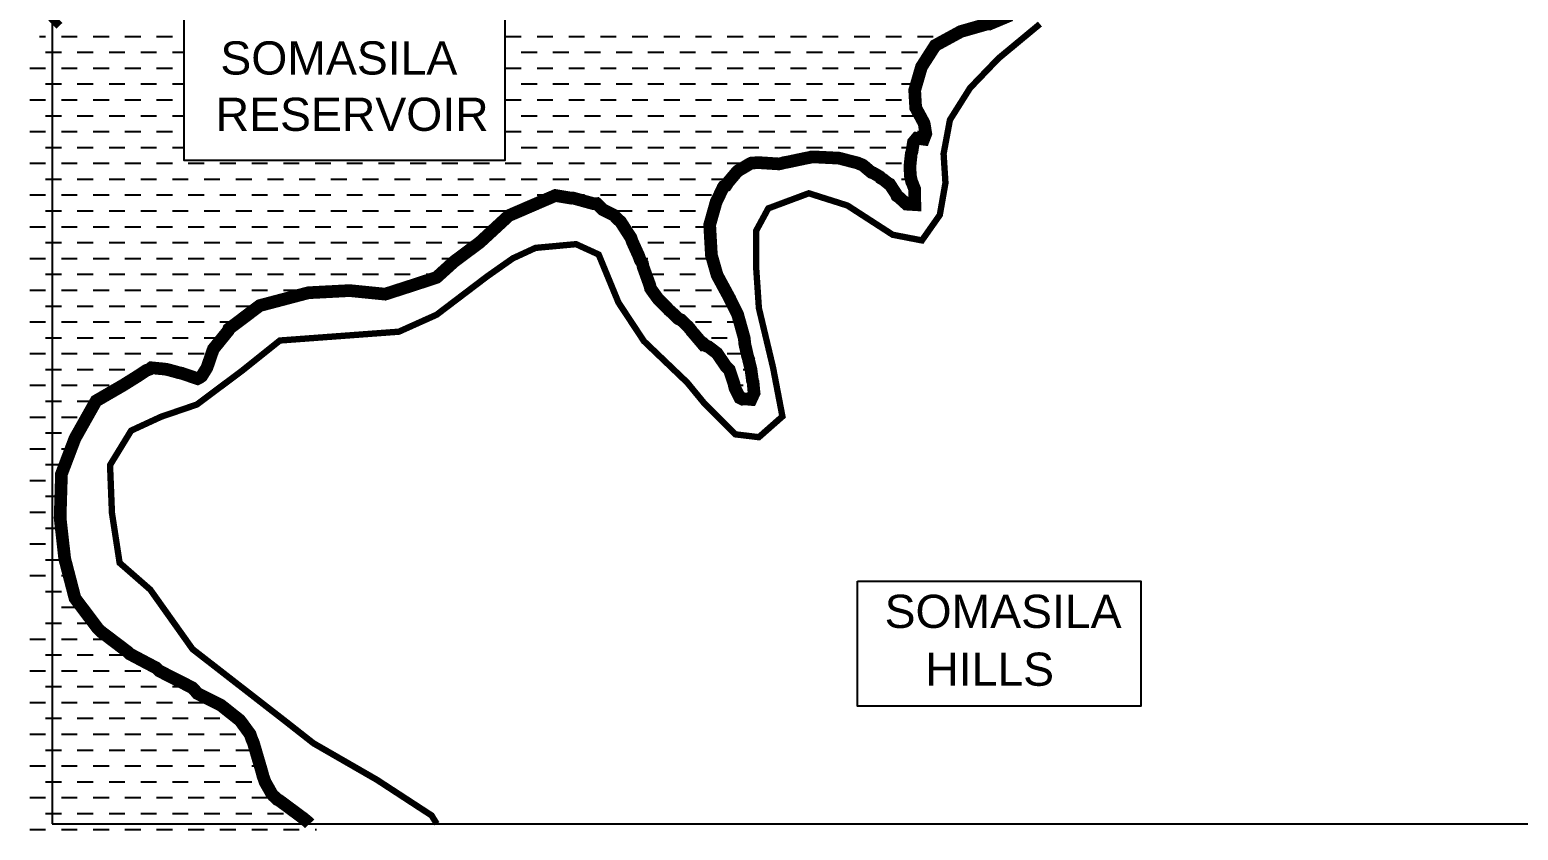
# Model space of a CAD drawing. Header units: inches. Extents: x 315700 to 320440, y 1600699 to 1604147.
# Drawn here: x 315700 to 318047, y 1600699 to 1601960 of the extents above; entities that cross this region are included whole.
import ezdxf

# ---------------------------------------------------------------- set-up
doc = ezdxf.new("R2010")
doc.units = ezdxf.units.IN
doc.header["$MEASUREMENT"] = 0
for name, color, linetype in [('laying', 4, 'Continuous'), ('SURVEY_NO', 7, 'Continuous'), ('VILLAGE BOUNDARY', 6, 'Continuous')]:
    doc.layers.add(name, color=color, linetype=linetype)
doc.styles.get("Standard").update_dxf_attribs({"font": 'arial.ttf'})

msp = doc.modelspace()

# ---------------------------------------------------------------- linework, layer by layer
at = {"color": 4, "const_width": 20}
for points in [[(317246.9, 1601983.6), (317213.3, 1601969.5), (317210.7, 1601969.8), (317168.5, 1601957.8), (317128, 1601935.7), (317106.3, 1601901.9), (317095.6, 1601865.1), (317097.2, 1601837.5), (317110.2, 1601813.5), (317110.8, 1601811.2), (317113.1, 1601796.6), (317109.8, 1601788), (317098.9, 1601789.4), (317093.6, 1601783), (317091.3, 1601768.4), (317090.2, 1601765.2), (317090, 1601763), (317088.7, 1601751.1), (317088.1, 1601744.7), (317088.8, 1601730), (317090.8, 1601721), (317092.6, 1601717.1), (317093.7, 1601713.9), (317095.4, 1601709.7), (317095.9, 1601684.8), (317087.6, 1601685.3), (317086.2, 1601685.4), (317082.7, 1601685.6), (317070.3, 1601696.9), (317067.6, 1601698.6), (317065.8, 1601702.4), (317056.1, 1601717.2), (317053.9, 1601718.2), (317045.5, 1601724.9), (317041.9, 1601726.8), (317040.5, 1601728.8), (317030.3, 1601734.7), (317027.4, 1601735.6), (317014.1, 1601746.8), (317011.8, 1601748), (317008.1, 1601749.3), (317005.8, 1601750.5), (316983.6, 1601756.1), (316979.8, 1601757.2), (316975.1, 1601758.3), (316972.1, 1601758.3), (316941.2, 1601759.8), (316938.1, 1601759.9), (316932.8, 1601760), (316929, 1601758.9), (316924.4, 1601758.1), (316893.6, 1601751.6), (316889, 1601750.9), (316886.1, 1601749.9), (316881.6, 1601749), (316848.2, 1601751.1), (316843.6, 1601750.7), (316838.2, 1601750.3), (316834.7, 1601748.6), (316816.8, 1601738), (316814.9, 1601736.1), (316801.2, 1601719.9), (316800.7, 1601719), (316797.9, 1601714.7), (316794.4, 1601713.3), (316793.3, 1601711.6), (316783, 1601689.9), (316782.5, 1601689.1), (316772.3, 1601652.9), (316775, 1601605.1), (316783.7, 1601574.6), (316785.2, 1601571.4), (316803.5, 1601537.7), (316804.2, 1601536.3), (316816.5, 1601511.2), (316817.1, 1601509), (316826.7, 1601474.7), (316827.4, 1601468.5), (316827.7, 1601464.9), (316832.2, 1601445.2), (316833.9, 1601440.5), (316833.8, 1601439.5), (316836.8, 1601427.4), (316837.3, 1601425.6), (316839.1, 1601412.4), (316839.7, 1601407.4), (316840.7, 1601404.9), (316842, 1601390.8), (316842.3, 1601387.9), (316837.6, 1601377.7), (316826.8, 1601378.7), (316823.8, 1601378.2), (316819.8, 1601380.3), (316812.1, 1601395.9), (316811.2, 1601399.6), (316810.8, 1601402), (316803.2, 1601424.5), (316801.1, 1601426.4), (316798.3, 1601429.2), (316786.4, 1601446.6), (316783.7, 1601450.6), (316770.3, 1601460.8), (316766.4, 1601462.2), (316763.4, 1601464.9), (316761.7, 1601464.5), (316746.7, 1601482.2), (316744.4, 1601484.5), (316742.9, 1601486.9), (316739, 1601491.6), (316730.2, 1601500.3), (316727, 1601503.2), (316722.9, 1601504.9), (316711.4, 1601515.9), (316708.1, 1601518.6), (316704.8, 1601522.2), (316703.9, 1601523.3), (316691.2, 1601535.9), (316690.3, 1601537), (316681.6, 1601549), (316678.9, 1601553), (316677.9, 1601557.5), (316667.4, 1601586.5), (316666.3, 1601591.8), (316662.5, 1601597.9), (316660.5, 1601603.8), (316650.3, 1601626.3), (316648.1, 1601632.6), (316645.1, 1601637.1), (316631.7, 1601658), (316626.7, 1601662.2), (316621.5, 1601668), (316603.6, 1601676.9), (316599.4, 1601681.3), (316594, 1601686.5), (316589.2, 1601686.3), (316557, 1601695.1), (316554.1, 1601695), (316528.9, 1601699.2), (316455.5, 1601667.5), (316409.9, 1601625.4), (316369.5, 1601595.3), (316341.5, 1601570), (316300.5, 1601556.6), (316260.5, 1601543.7), (316204.4, 1601549.3), (316139.4, 1601545.9), (316062.8, 1601525.7), (316013.9, 1601488.9), (316013.1, 1601486.2), (315989.5, 1601457.1), (315979.5, 1601428), (315978.1, 1601425.6), (315971.2, 1601414.5), (315968.2, 1601412.4), (315964.4, 1601410.5), (315939.3, 1601419.1), (315935.2, 1601419.9), (315916.6, 1601425), (315912.4, 1601425.6), (315911.6, 1601425.7), (315891.7, 1601427.6), (315888.9, 1601425.4), (315883.6, 1601423.3), (315871.5, 1601415.3), (315847.9, 1601400.5), (315804.6, 1601375.4), (315771.3, 1601316.3), (315750, 1601260.2), (315747.9, 1601190.8), (315755.1, 1601126.7), (315771.3, 1601064.4), (315806.9, 1601017.1), (315812.3, 1601011.7), (315854.8, 1600979.5), (315857.9, 1600976.4), (315899.5, 1600954.4), (315904.3, 1600949.7), (315956.5, 1600923.2), (315959.2, 1600920.4), (315964.5, 1600914.1), (315996, 1600898.3), (315998.8, 1600897), (316001.5, 1600895.6), (316030.1, 1600872.9), (316032.6, 1600870.3), (316047.6, 1600849.8), (316050, 1600842.6), (316052.6, 1600836.6), (316065.6, 1600792.3), (316068, 1600783.4), (316070.7, 1600776), (316071.2, 1600774.5), (316081.9, 1600755.6), (316083.9, 1600753.2), (316086.7, 1600750.7), (316090.2, 1600747.1), (316093.2, 1600745.7), (316096.8, 1600743.1), (316132.8, 1600716.4), (316134.1, 1600715.2), (316138.7, 1600711.5), (316141.3, 1600708.6)], [(315735.2, 1601969.3), (315744.4, 1601978.3)]]:
    msp.add_lwpolyline(points, dxfattribs=at)
at = {"layer": 'laying', "color": 0}
msp.add_lwpolyline([(315735.2, 1600708.6), (320437.7, 1600708.6), (320437.7, 1604033.6), (315735.2, 1604033.6), (315735.2, 1600708.6)], dxfattribs=at)
at = {"layer": 'VILLAGE BOUNDARY', "color": 4}
for p, q in [((315715.5, 1601950), (315725, 1601950)), ((315750, 1601950), (315775, 1601950)), ((315800, 1601950), (315825, 1601950)), ((315850, 1601950), (315875, 1601950)), ((315900, 1601950), (315925, 1601950)), ((316450, 1601950), (316475, 1601950)), ((316500, 1601950), (316525, 1601950)), ((316550, 1601950), (316575, 1601950)), ((316600, 1601950), (316625, 1601950)), ((316650, 1601950), (316675, 1601950)), ((316700, 1601950), (316725, 1601950)), ((316750, 1601950), (316775, 1601950)), ((316800, 1601950), (316825, 1601950)), ((316850, 1601950), (316875, 1601950)), ((316900, 1601950), (316925, 1601950)), ((316950, 1601950), (316975, 1601950)), ((317000, 1601950), (317025, 1601950)), ((317050, 1601950), (317075, 1601950)), ((317100, 1601950), (317125, 1601950)), ((317150, 1601950), (317154.2, 1601950)), ((315725, 1601925), (315750, 1601925)), ((315775, 1601925), (315800, 1601925)), ((315825, 1601925), (315850, 1601925)), ((315875, 1601925), (315900, 1601925)), ((315925, 1601925), (315943.7, 1601925)), ((316449, 1601925), (316450, 1601925)), ((316475, 1601925), (316500, 1601925)), ((316525, 1601925), (316550, 1601925)), ((316575, 1601925), (316600, 1601925)), ((316625, 1601925), (316650, 1601925)), ((316675, 1601925), (316700, 1601925)), ((316725, 1601925), (316750, 1601925)), ((316775, 1601925), (316800, 1601925)), ((316825, 1601925), (316850, 1601925)), ((316875, 1601925), (316900, 1601925)), ((316925, 1601925), (316950, 1601925)), ((316975, 1601925), (317000, 1601925)), ((317025, 1601925), (317050, 1601925)), ((317075, 1601925), (317100, 1601925)), ((315700, 1601900), (315725, 1601900)), ((315750, 1601900), (315775, 1601900)), ((315800, 1601900), (315825, 1601900)), ((315850, 1601900), (315875, 1601900)), ((315900, 1601900), (315925, 1601900)), ((316450, 1601900), (316475, 1601900)), ((316500, 1601900), (316525, 1601900)), ((316550, 1601900), (316575, 1601900)), ((316600, 1601900), (316625, 1601900)), ((316650, 1601900), (316675, 1601900)), ((316700, 1601900), (316725, 1601900)), ((316750, 1601900), (316775, 1601900)), ((316800, 1601900), (316825, 1601900)), ((316850, 1601900), (316875, 1601900)), ((316900, 1601900), (316925, 1601900)), ((316950, 1601900), (316975, 1601900)), ((317000, 1601900), (317025, 1601900)), ((317050, 1601900), (317075, 1601900)), ((317100, 1601900), (317105.8, 1601900)), ((315725, 1601875), (315750, 1601875)), ((315775, 1601875), (315800, 1601875)), ((315825, 1601875), (315850, 1601875)), ((315875, 1601875), (315900, 1601875)), ((315925, 1601875), (315943.7, 1601875)), ((316449, 1601875), (316450, 1601875)), ((316475, 1601875), (316500, 1601875)), ((316525, 1601875), (316550, 1601875)), ((316575, 1601875), (316600, 1601875)), ((316625, 1601875), (316650, 1601875)), ((316675, 1601875), (316700, 1601875)), ((316725, 1601875), (316750, 1601875)), ((316775, 1601875), (316800, 1601875)), ((316825, 1601875), (316850, 1601875)), ((316875, 1601875), (316900, 1601875)), ((316925, 1601875), (316950, 1601875)), ((316975, 1601875), (317000, 1601875)), ((317025, 1601875), (317050, 1601875)), ((317075, 1601875), (317098.5, 1601875)), ((315700, 1601850), (315725, 1601850)), ((315750, 1601850), (315775, 1601850)), ((315800, 1601850), (315825, 1601850)), ((315850, 1601850), (315875, 1601850)), ((315900, 1601850), (315925, 1601850)), ((316450, 1601850), (316475, 1601850)), ((316500, 1601850), (316525, 1601850)), ((316550, 1601850), (316575, 1601850)), ((316600, 1601850), (316625, 1601850)), ((316650, 1601850), (316675, 1601850)), ((316700, 1601850), (316725, 1601850)), ((316750, 1601850), (316775, 1601850)), ((316800, 1601850), (316825, 1601850)), ((316850, 1601850), (316875, 1601850)), ((316900, 1601850), (316925, 1601850)), ((316950, 1601850), (316975, 1601850)), ((317000, 1601850), (317025, 1601850)), ((317050, 1601850), (317075, 1601850)), ((315725, 1601825), (315750, 1601825)), ((315775, 1601825), (315800, 1601825)), ((315825, 1601825), (315850, 1601825)), ((315875, 1601825), (315900, 1601825)), ((315925, 1601825), (315943.7, 1601825)), ((316449, 1601825), (316450, 1601825)), ((316475, 1601825), (316500, 1601825)), ((316525, 1601825), (316550, 1601825)), ((316575, 1601825), (316600, 1601825)), ((316625, 1601825), (316650, 1601825)), ((316675, 1601825), (316700, 1601825)), ((316725, 1601825), (316750, 1601825)), ((316775, 1601825), (316800, 1601825)), ((316825, 1601825), (316850, 1601825)), ((316875, 1601825), (316900, 1601825)), ((316925, 1601825), (316950, 1601825)), ((316975, 1601825), (317000, 1601825)), ((317025, 1601825), (317050, 1601825)), ((317075, 1601825), (317100, 1601825)), ((315700, 1601800), (315725, 1601800)), ((315750, 1601800), (315775, 1601800)), ((315800, 1601800), (315825, 1601800)), ((315850, 1601800), (315875, 1601800)), ((315900, 1601800), (315925, 1601800)), ((316450, 1601800), (316475, 1601800)), ((316500, 1601800), (316525, 1601800)), ((316550, 1601800), (316575, 1601800)), ((316600, 1601800), (316625, 1601800)), ((316650, 1601800), (316675, 1601800)), ((316700, 1601800), (316725, 1601800)), ((316750, 1601800), (316775, 1601800)), ((316800, 1601800), (316825, 1601800)), ((316850, 1601800), (316875, 1601800)), ((316900, 1601800), (316925, 1601800)), ((316950, 1601800), (316975, 1601800)), ((317000, 1601800), (317025, 1601800)), ((317050, 1601800), (317075, 1601800)), ((317100, 1601800), (317112.6, 1601800)), ((315725, 1601775), (315750, 1601775)), ((315775, 1601775), (315800, 1601775)), ((315825, 1601775), (315850, 1601775)), ((315875, 1601775), (315900, 1601775)), ((315925, 1601775), (315943.7, 1601775)), ((316449, 1601775), (316450, 1601775)), ((316475, 1601775), (316500, 1601775)), ((316525, 1601775), (316550, 1601775)), ((316575, 1601775), (316600, 1601775)), ((316625, 1601775), (316650, 1601775)), ((316675, 1601775), (316700, 1601775)), ((316725, 1601775), (316750, 1601775)), ((316775, 1601775), (316800, 1601775)), ((316825, 1601775), (316850, 1601775)), ((316875, 1601775), (316900, 1601775)), ((316925, 1601775), (316950, 1601775)), ((316975, 1601775), (317000, 1601775)), ((317025, 1601775), (317050, 1601775)), ((317075, 1601775), (317092.3, 1601775)), ((315700, 1601750), (315725, 1601750)), ((315750, 1601750), (315775, 1601750)), ((315800, 1601750), (315825, 1601750)), ((315850, 1601750), (315875, 1601750)), ((315900, 1601750), (315925, 1601750)), ((315950, 1601750), (315975, 1601750)), ((316000, 1601750), (316025, 1601750)), ((316050, 1601750), (316075, 1601750)), ((316100, 1601750), (316125, 1601750)), ((316150, 1601750), (316175, 1601750)), ((316200, 1601750), (316225, 1601750)), ((316250, 1601750), (316275, 1601750)), ((316300, 1601750), (316325, 1601750)), ((316350, 1601750), (316375, 1601750)), ((316400, 1601750), (316425, 1601750)), ((316450, 1601750), (316475, 1601750)), ((316500, 1601750), (316525, 1601750)), ((316550, 1601750), (316575, 1601750)), ((316600, 1601750), (316625, 1601750)), ((316650, 1601750), (316675, 1601750)), ((316700, 1601750), (316725, 1601750)), ((316750, 1601750), (316775, 1601750)), ((316800, 1601750), (316825, 1601750)), ((316865.8, 1601750), (316875, 1601750)), ((317006.7, 1601750), (317025, 1601750)), ((317050, 1601750), (317075, 1601750)), ((315725, 1601725), (315750, 1601725)), ((315775, 1601725), (315800, 1601725)), ((315825, 1601725), (315850, 1601725)), ((315875, 1601725), (315900, 1601725)), ((315925, 1601725), (315950, 1601725)), ((315975, 1601725), (316000, 1601725)), ((316025, 1601725), (316050, 1601725)), ((316075, 1601725), (316100, 1601725)), ((316125, 1601725), (316150, 1601725)), ((316175, 1601725), (316200, 1601725)), ((316225, 1601725), (316250, 1601725)), ((316275, 1601725), (316300, 1601725)), ((316325, 1601725), (316350, 1601725)), ((316375, 1601725), (316400, 1601725)), ((316425, 1601725), (316450, 1601725)), ((316475, 1601725), (316500, 1601725)), ((316525, 1601725), (316550, 1601725)), ((316575, 1601725), (316600, 1601725)), ((316625, 1601725), (316650, 1601725)), ((316675, 1601725), (316700, 1601725)), ((316725, 1601725), (316750, 1601725)), ((316775, 1601725), (316800, 1601725)), ((317045.3, 1601725), (317050, 1601725)), ((317075, 1601725), (317089.9, 1601725)), ((315700, 1601700), (315725, 1601700)), ((315750, 1601700), (315775, 1601700)), ((315800, 1601700), (315825, 1601700)), ((315850, 1601700), (315875, 1601700)), ((315900, 1601700), (315925, 1601700)), ((315950, 1601700), (315975, 1601700)), ((316000, 1601700), (316025, 1601700)), ((316050, 1601700), (316075, 1601700)), ((316100, 1601700), (316125, 1601700)), ((316150, 1601700), (316175, 1601700)), ((316200, 1601700), (316225, 1601700)), ((316250, 1601700), (316275, 1601700)), ((316300, 1601700), (316325, 1601700)), ((316350, 1601700), (316375, 1601700)), ((316400, 1601700), (316425, 1601700)), ((316450, 1601700), (316475, 1601700)), ((316500, 1601700), (316525, 1601700)), ((316550, 1601700), (316575, 1601700)), ((316600, 1601700), (316625, 1601700)), ((316650, 1601700), (316675, 1601700)), ((316700, 1601700), (316725, 1601700)), ((316750, 1601700), (316775, 1601700)), ((317066.9, 1601700), (317075, 1601700)), ((315725, 1601675), (315750, 1601675)), ((315775, 1601675), (315800, 1601675)), ((315825, 1601675), (315850, 1601675)), ((315875, 1601675), (315900, 1601675)), ((315925, 1601675), (315950, 1601675)), ((315975, 1601675), (316000, 1601675)), ((316025, 1601675), (316050, 1601675)), ((316075, 1601675), (316100, 1601675)), ((316125, 1601675), (316150, 1601675)), ((316175, 1601675), (316200, 1601675)), ((316225, 1601675), (316250, 1601675)), ((316275, 1601675), (316300, 1601675)), ((316325, 1601675), (316350, 1601675)), ((316375, 1601675), (316400, 1601675)), ((316425, 1601675), (316450, 1601675)), ((316625, 1601675), (316650, 1601675)), ((316675, 1601675), (316700, 1601675)), ((316725, 1601675), (316750, 1601675)), ((316775, 1601675), (316778.5, 1601675)), ((315700, 1601650), (315725, 1601650)), ((315750, 1601650), (315775, 1601650)), ((315800, 1601650), (315825, 1601650)), ((315850, 1601650), (315875, 1601650)), ((315900, 1601650), (315925, 1601650)), ((315950, 1601650), (315975, 1601650)), ((316000, 1601650), (316025, 1601650)), ((316050, 1601650), (316075, 1601650)), ((316100, 1601650), (316125, 1601650)), ((316150, 1601650), (316175, 1601650)), ((316200, 1601650), (316225, 1601650)), ((316250, 1601650), (316275, 1601650)), ((316300, 1601650), (316325, 1601650)), ((316350, 1601650), (316375, 1601650)), ((316400, 1601650), (316425, 1601650)), ((316650, 1601650), (316675, 1601650)), ((316700, 1601650), (316725, 1601650)), ((316750, 1601650), (316772.5, 1601650)), ((315725, 1601625), (315750, 1601625)), ((315775, 1601625), (315800, 1601625)), ((315825, 1601625), (315850, 1601625)), ((315875, 1601625), (315900, 1601625)), ((315925, 1601625), (315950, 1601625)), ((315975, 1601625), (316000, 1601625)), ((316025, 1601625), (316050, 1601625)), ((316075, 1601625), (316100, 1601625)), ((316125, 1601625), (316150, 1601625)), ((316175, 1601625), (316200, 1601625)), ((316225, 1601625), (316250, 1601625)), ((316275, 1601625), (316300, 1601625)), ((316325, 1601625), (316350, 1601625)), ((316375, 1601625), (316400, 1601625)), ((316675, 1601625), (316700, 1601625)), ((316725, 1601625), (316750, 1601625)), ((315700, 1601600), (315725, 1601600)), ((315750, 1601600), (315775, 1601600)), ((315800, 1601600), (315825, 1601600)), ((315850, 1601600), (315875, 1601600)), ((315900, 1601600), (315925, 1601600)), ((315950, 1601600), (315975, 1601600)), ((316000, 1601600), (316025, 1601600)), ((316050, 1601600), (316075, 1601600)), ((316100, 1601600), (316125, 1601600)), ((316150, 1601600), (316175, 1601600)), ((316200, 1601600), (316225, 1601600)), ((316250, 1601600), (316275, 1601600)), ((316300, 1601600), (316325, 1601600)), ((316350, 1601600), (316375, 1601600)), ((316661.8, 1601600), (316675, 1601600)), ((316700, 1601600), (316725, 1601600)), ((316750, 1601600), (316775, 1601600)), ((315725, 1601575), (315750, 1601575)), ((315775, 1601575), (315800, 1601575)), ((315825, 1601575), (315850, 1601575)), ((315875, 1601575), (315900, 1601575)), ((315925, 1601575), (315950, 1601575)), ((315975, 1601575), (316000, 1601575)), ((316025, 1601575), (316050, 1601575)), ((316075, 1601575), (316100, 1601575)), ((316125, 1601575), (316150, 1601575)), ((316175, 1601575), (316200, 1601575)), ((316225, 1601575), (316250, 1601575)), ((316275, 1601575), (316300, 1601575)), ((316325, 1601575), (316347, 1601575)), ((316675, 1601575), (316700, 1601575)), ((316725, 1601575), (316750, 1601575)), ((316775, 1601575), (316783.5, 1601575)), ((315700, 1601550), (315725, 1601550)), ((315750, 1601550), (315775, 1601550)), ((315800, 1601550), (315825, 1601550)), ((315850, 1601550), (315875, 1601550)), ((315900, 1601550), (315925, 1601550)), ((315950, 1601550), (315975, 1601550)), ((316000, 1601550), (316025, 1601550)), ((316050, 1601550), (316075, 1601550)), ((316100, 1601550), (316125, 1601550)), ((316150, 1601550), (316175, 1601550)), ((316200, 1601550), (316225, 1601550)), ((316250, 1601550), (316275, 1601550)), ((316700, 1601550), (316725, 1601550)), ((316750, 1601550), (316775, 1601550)), ((315725, 1601525), (315750, 1601525)), ((315775, 1601525), (315800, 1601525)), ((315825, 1601525), (315850, 1601525)), ((315875, 1601525), (315900, 1601525)), ((315925, 1601525), (315950, 1601525)), ((315975, 1601525), (316000, 1601525)), ((316025, 1601525), (316050, 1601525)), ((316725, 1601525), (316750, 1601525)), ((316775, 1601525), (316800, 1601525)), ((315700, 1601500), (315725, 1601500)), ((315750, 1601500), (315775, 1601500)), ((315800, 1601500), (315825, 1601500)), ((315850, 1601500), (315875, 1601500)), ((315900, 1601500), (315925, 1601500)), ((315950, 1601500), (315975, 1601500)), ((316000, 1601500), (316025, 1601500)), ((316750, 1601500), (316775, 1601500)), ((316800, 1601500), (316819.6, 1601500)), ((315725, 1601475), (315750, 1601475)), ((315775, 1601475), (315800, 1601475)), ((315825, 1601475), (315850, 1601475)), ((315875, 1601475), (315900, 1601475)), ((315925, 1601475), (315950, 1601475)), ((315975, 1601475), (316000, 1601475)), ((316775, 1601475), (316800, 1601475)), ((316825, 1601475), (316826.6, 1601475)), ((315700, 1601450), (315725, 1601450)), ((315750, 1601450), (315775, 1601450)), ((315800, 1601450), (315825, 1601450)), ((315850, 1601450), (315875, 1601450)), ((315900, 1601450), (315925, 1601450)), ((315950, 1601450), (315975, 1601450)), ((316800, 1601450), (316825, 1601450)), ((315725, 1601425), (315750, 1601425)), ((315775, 1601425), (315800, 1601425)), ((315825, 1601425), (315850, 1601425)), ((315875, 1601425), (315887.9, 1601425)), ((315925, 1601425), (315950, 1601425)), ((315975, 1601425), (315977.7, 1601425)), ((316825, 1601425), (316837.3, 1601425)), ((315700, 1601400), (315725, 1601400)), ((315750, 1601400), (315775, 1601400)), ((315800, 1601400), (315825, 1601400)), ((316811.1, 1601400), (316825, 1601400)), ((315725, 1601375), (315750, 1601375)), ((315775, 1601375), (315800, 1601375)), ((315700, 1601350), (315725, 1601350)), ((315750, 1601350), (315775, 1601350)), ((315725, 1601325), (315750, 1601325)), ((315775, 1601325), (315776.2, 1601325)), ((315700, 1601300), (315725, 1601300)), ((315750, 1601300), (315765.1, 1601300)), ((315725, 1601275), (315750, 1601275)), ((315700, 1601250), (315725, 1601250)), ((315725, 1601225), (315748.9, 1601225)), ((315700, 1601200), (315725, 1601200)), ((315725, 1601175), (315749.6, 1601175)), ((315700, 1601150), (315725, 1601150)), ((315750, 1601150), (315752.5, 1601150)), ((315725, 1601125), (315750, 1601125)), ((315700, 1601100), (315725, 1601100)), ((315750, 1601100), (315762, 1601100)), ((315725, 1601075), (315750, 1601075)), ((315750, 1601050), (315775, 1601050)), ((315725, 1601025), (315750, 1601025)), ((315775, 1601025), (315800, 1601025)), ((315700, 1601000), (315725, 1601000)), ((315750, 1601000), (315775, 1601000)), ((315800, 1601000), (315825, 1601000)), ((315725, 1600975), (315750, 1600975)), ((315775, 1600975), (315800, 1600975)), ((315825, 1600975), (315850, 1600975)), ((315700, 1600950), (315725, 1600950)), ((315750, 1600950), (315775, 1600950)), ((315800, 1600950), (315825, 1600950)), ((315850, 1600950), (315875, 1600950)), ((315900, 1600950), (315904, 1600950)), ((315725, 1600925), (315750, 1600925)), ((315775, 1600925), (315800, 1600925)), ((315825, 1600925), (315850, 1600925)), ((315875, 1600925), (315900, 1600925)), ((315925, 1600925), (315950, 1600925)), ((315700, 1600900), (315725, 1600900)), ((315750, 1600900), (315775, 1600900)), ((315800, 1600900), (315825, 1600900)), ((315850, 1600900), (315875, 1600900)), ((315900, 1600900), (315925, 1600900)), ((315950, 1600900), (315975, 1600900)), ((315725, 1600875), (315750, 1600875)), ((315775, 1600875), (315800, 1600875)), ((315825, 1600875), (315850, 1600875)), ((315875, 1600875), (315900, 1600875)), ((315925, 1600875), (315950, 1600875)), ((315975, 1600875), (316000, 1600875)), ((316025, 1600875), (316027.5, 1600875)), ((315700, 1600850), (315725, 1600850)), ((315750, 1600850), (315775, 1600850)), ((315800, 1600850), (315825, 1600850)), ((315850, 1600850), (315875, 1600850)), ((315900, 1600850), (315925, 1600850)), ((315950, 1600850), (315975, 1600850)), ((316000, 1600850), (316025, 1600850)), ((315725, 1600825), (315750, 1600825)), ((315775, 1600825), (315800, 1600825)), ((315825, 1600825), (315850, 1600825)), ((315875, 1600825), (315900, 1600825)), ((315925, 1600825), (315950, 1600825)), ((315975, 1600825), (316000, 1600825)), ((316025, 1600825), (316050, 1600825)), ((315700, 1600800), (315725, 1600800)), ((315750, 1600800), (315775, 1600800)), ((315800, 1600800), (315825, 1600800)), ((315850, 1600800), (315875, 1600800)), ((315900, 1600800), (315925, 1600800)), ((315950, 1600800), (315975, 1600800)), ((316000, 1600800), (316025, 1600800)), ((316050, 1600800), (316063.3, 1600800)), ((315725, 1600775), (315750, 1600775)), ((315775, 1600775), (315800, 1600775)), ((315825, 1600775), (315850, 1600775)), ((315875, 1600775), (315900, 1600775)), ((315925, 1600775), (315950, 1600775)), ((315975, 1600775), (316000, 1600775)), ((316025, 1600775), (316050, 1600775)), ((315700, 1600750), (315725, 1600750)), ((315750, 1600750), (315775, 1600750)), ((315800, 1600750), (315825, 1600750)), ((315850, 1600750), (315875, 1600750)), ((315900, 1600750), (315925, 1600750)), ((315950, 1600750), (315975, 1600750)), ((316000, 1600750), (316025, 1600750)), ((316050, 1600750), (316075, 1600750)), ((315725, 1600725), (315750, 1600725)), ((315775, 1600725), (315800, 1600725)), ((315825, 1600725), (315850, 1600725)), ((315875, 1600725), (315900, 1600725)), ((315925, 1600725), (315950, 1600725)), ((315975, 1600725), (316000, 1600725)), ((316025, 1600725), (316050, 1600725)), ((316075, 1600725), (316100, 1600725)), ((315700, 1600700), (315725, 1600700)), ((315750, 1600700), (315775, 1600700)), ((315800, 1600700), (315825, 1600700)), ((315850, 1600700), (315875, 1600700)), ((315900, 1600700), (315925, 1600700)), ((315950, 1600700), (315975, 1600700)), ((316000, 1600700), (316025, 1600700)), ((316050, 1600700), (316075, 1600700)), ((316100, 1600700), (316125, 1600700)), ((316150, 1600700), (316152.1, 1600700))]:
    msp.add_line(p, q, dxfattribs=at)
at = {"layer": 'VILLAGE BOUNDARY', "color": 30, "const_width": 10}
msp.add_lwpolyline([(316341.9, 1600708.6), (316333.7, 1600721.9), (316247.3, 1600778.2), (316147.4, 1600835.7), (316105.1, 1600868.9), (315956.7, 1600984.1), (315890.1, 1601077.8), (315841.7, 1601120.1), (315829.6, 1601198.7), (315826.6, 1601274.2), (315859.9, 1601328.6), (315907.1, 1601350.4), (315963.6, 1601369.7), (316035, 1601423.1), (316094.4, 1601470.6), (316282.1, 1601484.5), (316341.6, 1601511.2), (316421.8, 1601572), (316462, 1601600.2), (316497.6, 1601616.6), (316561.5, 1601622.5), (316597.2, 1601606.2), (316628.4, 1601530.5), (316668.6, 1601469.6), (316736.9, 1601404.3), (316763.7, 1601371.7), (316812.7, 1601322.7), (316849.9, 1601318.2), (316887, 1601350.9), (316872.2, 1601428.1), (316849.9, 1601521.6), (316845.4, 1601588.4), (316845.4, 1601643.3), (316864.7, 1601678.9), (316928.6, 1601702.7), (316989.6, 1601683.4), (317060.9, 1601637.3), (317107, 1601628.4), (317135.2, 1601668.5), (317144.1, 1601719), (317141.2, 1601765), (317151.2, 1601818.4), (317183, 1601868.8), (317227.8, 1601915.4), (317293.1, 1601969.5)], dxfattribs=at)
at = {"layer": 'VILLAGE BOUNDARY', "color": 0}
for points in [[(315943.7, 1601977.9), (316449, 1601977.9), (316449, 1601754.6), (315943.7, 1601754.6)], [(317005.6, 1601091.1), (317452.4, 1601091.1), (317452.4, 1600894.2), (317005.6, 1600894.2)]]:
    msp.add_lwpolyline(points, close=True, dxfattribs=at)

# ---------------------------------------------------------------- texts
at = {"layer": 'SURVEY_NO', "color": 0}
for s, p in [('SOMASILA', (316000.6, 1601889.9)), ('RESERVOIR', (315993.2, 1601801.1)), ('SOMASILA', (317048.2, 1601017.5)), ('HILLS', (317112.3, 1600926.3))]:
    msp.add_text(s, height=52.32, dxfattribs=at).set_placement(p)

doc.saveas('drawing.dxf')
